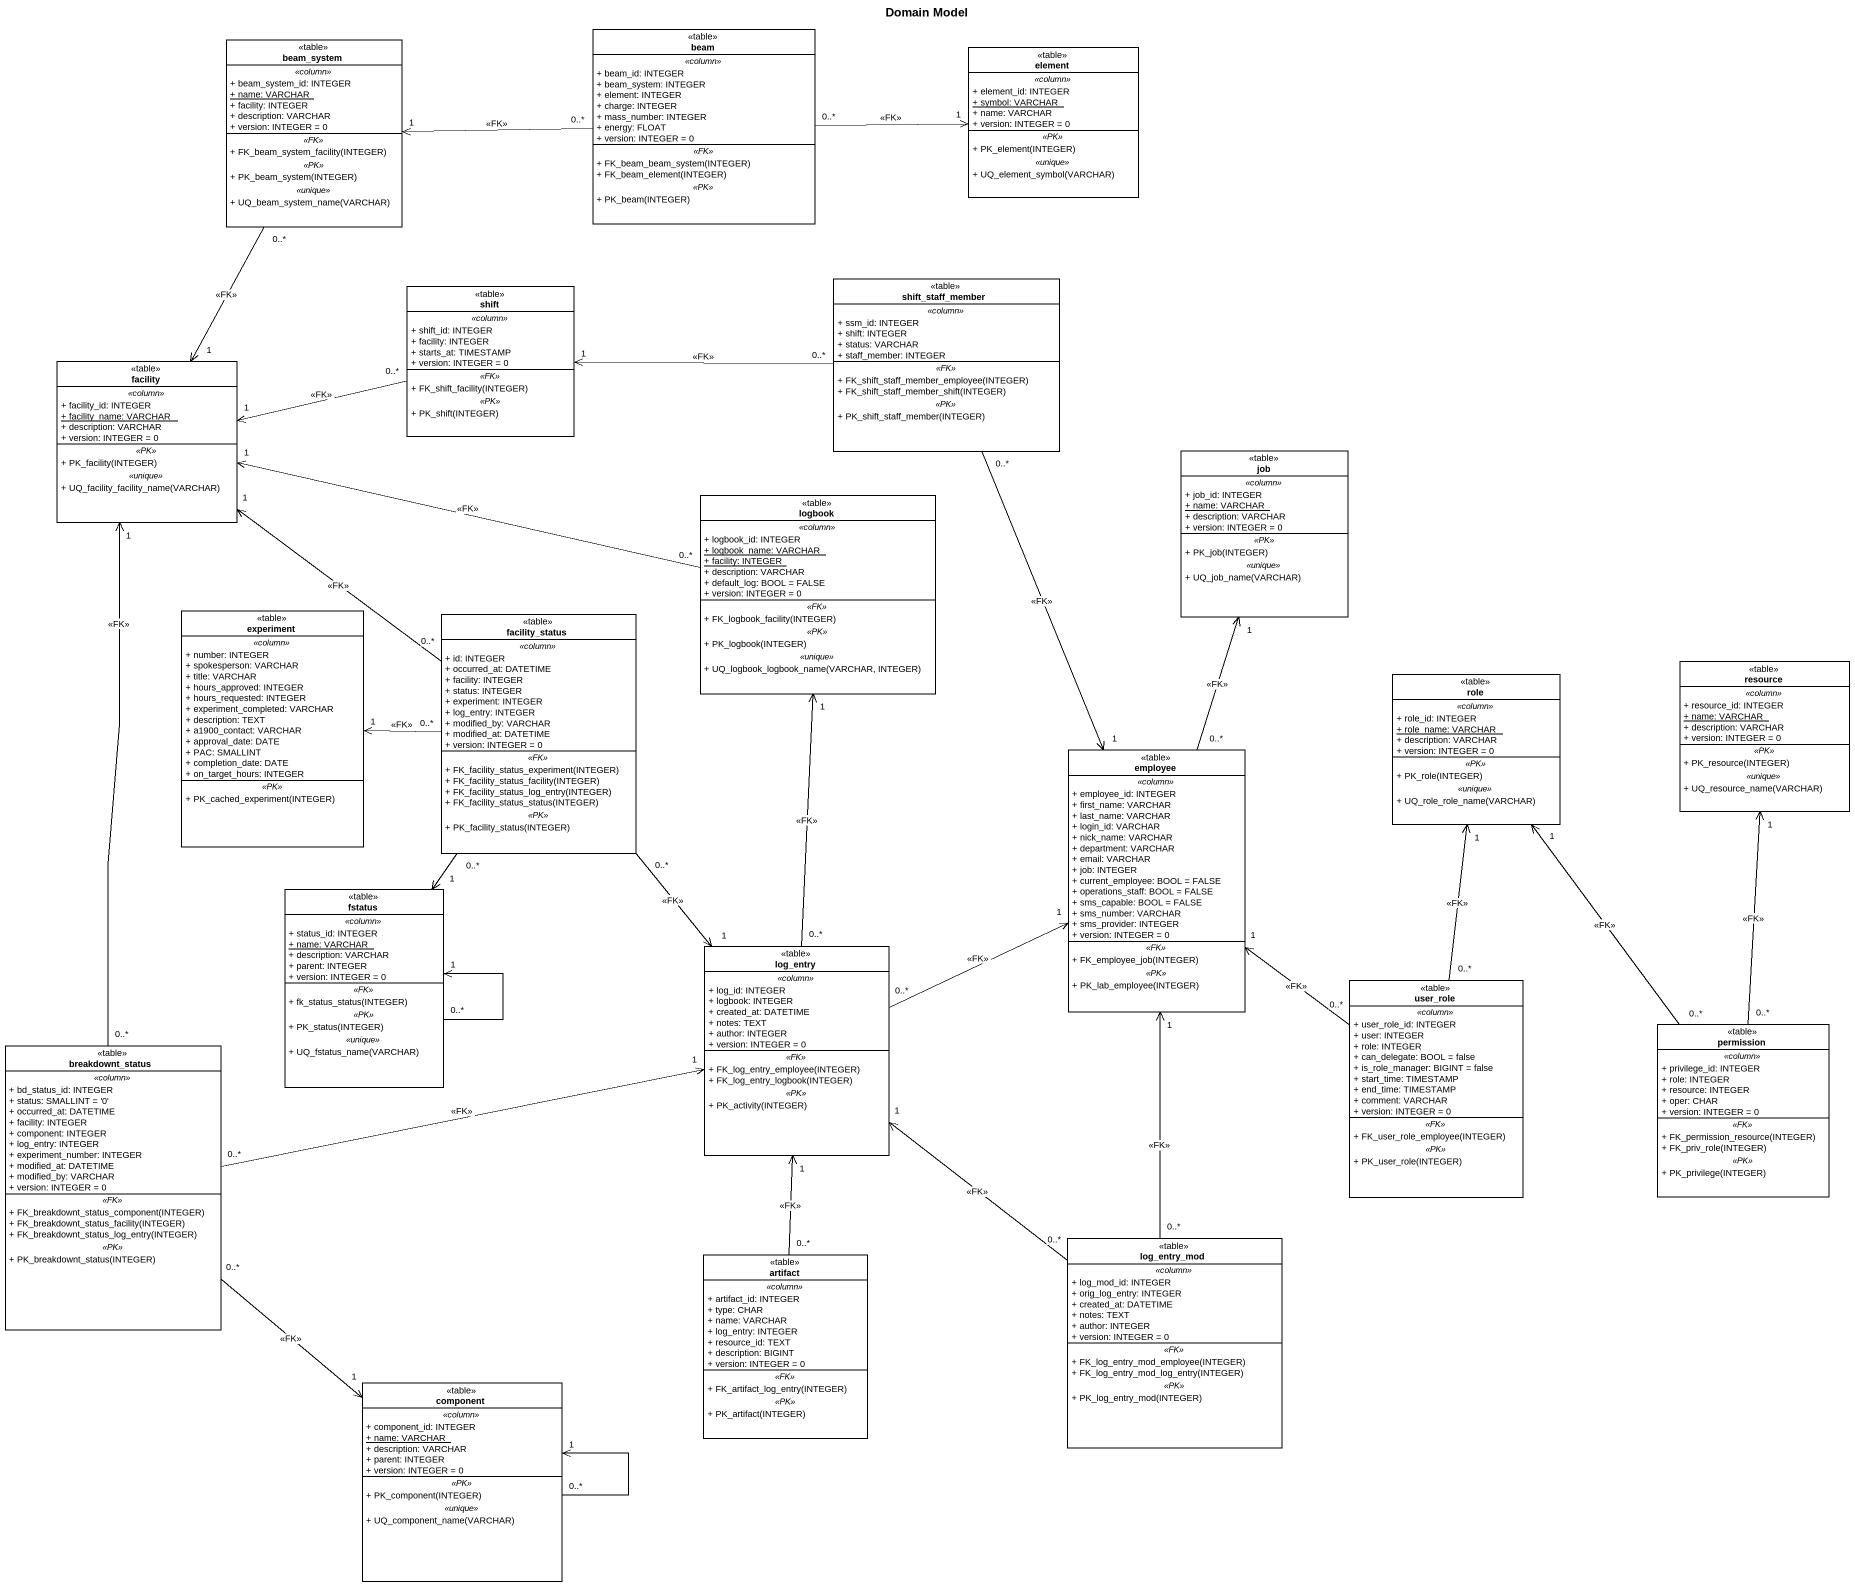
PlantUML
@startuml
title Domain Model
hide circle
hide empty members
skinparam classAttributeIconSize 0
class beam <<table>> {
  .. <<column>> ..
  + beam_id: INTEGER
  + beam_system: INTEGER
  + element: INTEGER
  + charge: INTEGER
  + mass_number: INTEGER
  + energy: FLOAT
  + version: INTEGER = 0
  .. <<FK>> ..
  + FK_beam_beam_system(INTEGER)
  + FK_beam_element(INTEGER)
  .. <<PK>> ..
  + PK_beam(INTEGER)
}
class beam_system <<table>> {
  .. <<column>> ..
  + beam_system_id: INTEGER
  {static} + name: VARCHAR
  + facility: INTEGER
  + description: VARCHAR
  + version: INTEGER = 0
  .. <<FK>> ..
  + FK_beam_system_facility(INTEGER)
  .. <<PK>> ..
  + PK_beam_system(INTEGER)
  .. <<unique>> ..
  + UQ_beam_system_name(VARCHAR)
}
class element <<table>> {
  .. <<column>> ..
  + element_id: INTEGER
  {static} + symbol: VARCHAR
  + name: VARCHAR
  + version: INTEGER = 0
  .. <<PK>> ..
  + PK_element(INTEGER)
  .. <<unique>> ..
  + UQ_element_symbol(VARCHAR)
}
class shift <<table>> {
  .. <<column>> ..
  + shift_id: INTEGER
  + facility: INTEGER
  + starts_at: TIMESTAMP
  + version: INTEGER = 0
  .. <<FK>> ..
  + FK_shift_facility(INTEGER)
  .. <<PK>> ..
  + PK_shift(INTEGER)
}
class shift_staff_member <<table>> {
  .. <<column>> ..
  + ssm_id: INTEGER
  + shift: INTEGER
  + status: VARCHAR
  + staff_member: INTEGER
  .. <<FK>> ..
  + FK_shift_staff_member_employee(INTEGER)
  + FK_shift_staff_member_shift(INTEGER)
  .. <<PK>> ..
  + PK_shift_staff_member(INTEGER)
}
class facility <<table>> {
  .. <<column>> ..
  + facility_id: INTEGER
  {static} + facility_name: VARCHAR
  + description: VARCHAR
  + version: INTEGER = 0
  .. <<PK>> ..
  + PK_facility(INTEGER)
  .. <<unique>> ..
  + UQ_facility_facility_name(VARCHAR)
}
class job <<table>> {
  .. <<column>> ..
  + job_id: INTEGER
  {static} + name: VARCHAR
  + description: VARCHAR
  + version: INTEGER = 0
  .. <<PK>> ..
  + PK_job(INTEGER)
  .. <<unique>> ..
  + UQ_job_name(VARCHAR)
}
class logbook <<table>> {
  .. <<column>> ..
  + logbook_id: INTEGER
  {static} + logbook_name: VARCHAR
  {static} + facility: INTEGER
  + description: VARCHAR
  + default_log: BOOL = FALSE
  + version: INTEGER = 0
  .. <<FK>> ..
  + FK_logbook_facility(INTEGER)
  .. <<PK>> ..
  + PK_logbook(INTEGER)
  .. <<unique>> ..
  + UQ_logbook_logbook_name(VARCHAR, INTEGER)
}
class experiment <<table>> {
  .. <<column>> ..
  + number: INTEGER
  + spokesperson: VARCHAR
  + title: VARCHAR
  + hours_approved: INTEGER
  + hours_requested: INTEGER
  + experiment_completed: VARCHAR
  + description: TEXT
  + a1900_contact: VARCHAR
  + approval_date: DATE
  + PAC: SMALLINT
  + completion_date: DATE
  + on_target_hours: INTEGER
  .. <<PK>> ..
  + PK_cached_experiment(INTEGER)
}
class facility_status <<table>> {
  .. <<column>> ..
  + id: INTEGER
  + occurred_at: DATETIME
  + facility: INTEGER
  + status: INTEGER
  + experiment: INTEGER
  + log_entry: INTEGER
  + modified_by: VARCHAR
  + modified_at: DATETIME
  + version: INTEGER = 0
  .. <<FK>> ..
  + FK_facility_status_experiment(INTEGER)
  + FK_facility_status_facility(INTEGER)
  + FK_facility_status_log_entry(INTEGER)
  + FK_facility_status_status(INTEGER)
  .. <<PK>> ..
  + PK_facility_status(INTEGER)
}
class role <<table>> {
  .. <<column>> ..
  + role_id: INTEGER
  {static} + role_name: VARCHAR
  + description: VARCHAR
  + version: INTEGER = 0
  .. <<PK>> ..
  + PK_role(INTEGER)
  .. <<unique>> ..
  + UQ_role_role_name(VARCHAR)
}
class resource <<table>> {
  .. <<column>> ..
  + resource_id: INTEGER
  {static} + name: VARCHAR
  + description: VARCHAR
  + version: INTEGER = 0
  .. <<PK>> ..
  + PK_resource(INTEGER)
  .. <<unique>> ..
  + UQ_resource_name(VARCHAR)
}
class employee <<table>> {
  .. <<column>> ..
  + employee_id: INTEGER
  + first_name: VARCHAR
  + last_name: VARCHAR
  + login_id: VARCHAR
  + nick_name: VARCHAR
  + department: VARCHAR
  + email: VARCHAR
  + job: INTEGER
  + current_employee: BOOL = FALSE
  + operations_staff: BOOL = FALSE
  + sms_capable: BOOL = FALSE
  + sms_number: VARCHAR
  + sms_provider: INTEGER
  + version: INTEGER = 0
  .. <<FK>> ..
  + FK_employee_job(INTEGER)
  .. <<PK>> ..
  + PK_lab_employee(INTEGER)
}
class fstatus <<table>> {
  .. <<column>> ..
  + status_id: INTEGER
  {static} + name: VARCHAR
  + description: VARCHAR
  + parent: INTEGER
  + version: INTEGER = 0
  .. <<FK>> ..
  + fk_status_status(INTEGER)
  .. <<PK>> ..
  + PK_status(INTEGER)
  .. <<unique>> ..
  + UQ_fstatus_name(VARCHAR)
}
class log_entry <<table>> {
  .. <<column>> ..
  + log_id: INTEGER
  + logbook: INTEGER
  + created_at: DATETIME
  + notes: TEXT
  + author: INTEGER
  + version: INTEGER = 0
  .. <<FK>> ..
  + FK_log_entry_employee(INTEGER)
  + FK_log_entry_logbook(INTEGER)
  .. <<PK>> ..
  + PK_activity(INTEGER)
}
class user_role <<table>> {
  .. <<column>> ..
  + user_role_id: INTEGER
  + user: INTEGER
  + role: INTEGER
  + can_delegate: BOOL = false
  + is_role_manager: BIGINT = false
  + start_time: TIMESTAMP
  + end_time: TIMESTAMP
  + comment: VARCHAR
  + version: INTEGER = 0
  .. <<FK>> ..
  + FK_user_role_employee(INTEGER)
  .. <<PK>> ..
  + PK_user_role(INTEGER)
}
class permission <<table>> {
  .. <<column>> ..
  + privilege_id: INTEGER
  + role: INTEGER
  + resource: INTEGER
  + oper: CHAR
  + version: INTEGER = 0
  .. <<FK>> ..
  + FK_permission_resource(INTEGER)
  + FK_priv_role(INTEGER)
  .. <<PK>> ..
  + PK_privilege(INTEGER)
}
class breakdownt_status <<table>> {
  .. <<column>> ..
  + bd_status_id: INTEGER
  + status: SMALLINT = '0'
  + occurred_at: DATETIME
  + facility: INTEGER
  + component: INTEGER
  + log_entry: INTEGER
  + experiment_number: INTEGER
  + modified_at: DATETIME
  + modified_by: VARCHAR
  + version: INTEGER = 0
  .. <<FK>> ..
  + FK_breakdownt_status_component(INTEGER)
  + FK_breakdownt_status_facility(INTEGER)
  + FK_breakdownt_status_log_entry(INTEGER)
  .. <<PK>> ..
  + PK_breakdownt_status(INTEGER)
}
class "artifact" as artifact_ <<table>> {
  .. <<column>> ..
  + artifact_id: INTEGER
  + type: CHAR
  + name: VARCHAR
  + log_entry: INTEGER
  + resource_id: TEXT
  + description: BIGINT
  + version: INTEGER = 0
  .. <<FK>> ..
  + FK_artifact_log_entry(INTEGER)
  .. <<PK>> ..
  + PK_artifact(INTEGER)
}
class log_entry_mod <<table>> {
  .. <<column>> ..
  + log_mod_id: INTEGER
  + orig_log_entry: INTEGER
  + created_at: DATETIME
  + notes: TEXT
  + author: INTEGER
  + version: INTEGER = 0
  .. <<FK>> ..
  + FK_log_entry_mod_employee(INTEGER)
  + FK_log_entry_mod_log_entry(INTEGER)
  .. <<PK>> ..
  + PK_log_entry_mod(INTEGER)
}
class "component" as component_ <<table>> {
  .. <<column>> ..
  + component_id: INTEGER
  {static} + name: VARCHAR
  + description: VARCHAR
  + parent: INTEGER
  + version: INTEGER = 0
  .. <<PK>> ..
  + PK_component(INTEGER)
  .. <<unique>> ..
  + UQ_component_name(VARCHAR)
}
beam "0..*" -left-> "1" beam_system : <<FK>>
beam "0..*" -right-> "1" element : <<FK>>
beam_system "0..*" --> "1" facility : <<FK>>
shift "0..*" -left-> "1" facility : <<FK>>
shift_staff_member "0..*" -left-> "1" shift : <<FK>>
shift_staff_member "0..*" --> "1" employee : <<FK>>
logbook "0..*" -left-> "1" facility : <<FK>>
facility_status "0..*" -up-> "1" facility : <<FK>>
facility_status "0..*" -left-> "1" experiment : <<FK>>
facility_status "0..*" --> "1" fstatus
facility_status "0..*" --> "1" log_entry : <<FK>>
employee "0..*" -up-> "1" job : <<FK>>
fstatus "0..*" --> "1" fstatus
log_entry "0..*" -up-> "1" logbook : <<FK>>
log_entry "0..*" -right-> "1" employee : <<FK>>
user_role "0..*" -up-> "1" role : <<FK>>
user_role "0..*" -up-> "1" employee : <<FK>>
permission "0..*" -up-> "1" role : <<FK>>
permission "0..*" -up-> "1" resource : <<FK>>
breakdownt_status "0..*" -up-> "1" facility : <<FK>>
breakdownt_status "0..*" -right-> "1" log_entry : <<FK>>
breakdownt_status "0..*" --> "1" component_ : <<FK>>
artifact_ "0..*" -up-> "1" log_entry : <<FK>>
log_entry_mod "0..*" -up-> "1" employee : <<FK>>
log_entry_mod "0..*" -up-> "1" log_entry : <<FK>>
component_ "0..*" --> "1" component_
@enduml
